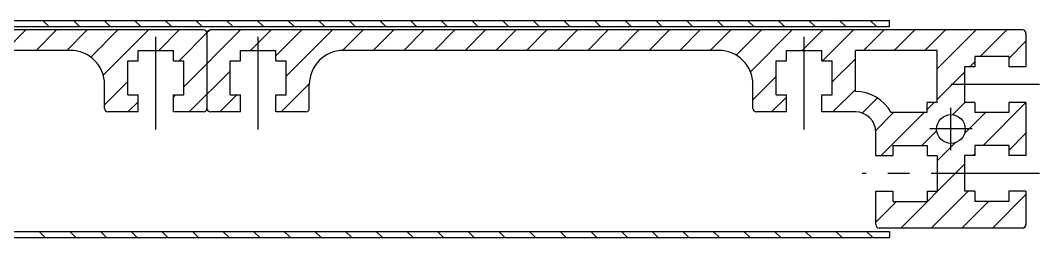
# Model space of a CAD drawing. Extents: x 0 to 1292, y -8 to 451.
# Drawn here: x 1142.9 to 1292.2, y 36.8 to 68.6 of the extents above; entities that cross this region are included whole.
import ezdxf

# ---------------------------------------------------------------- set-up
doc = ezdxf.new("R2010")
doc.units = 0
doc.header["$LTSCALE"] = 0.5
doc.linetypes.add('CENTER', pattern=[50.8, 31.75, -6.35, 6.35, -6.35])
for name, color, linetype in [('MSM_CENTER', 1, 'CENTER'), ('MSM_CONTINUOUS', 7, 'CONTINUOUS'), ('MSM_NARROW', 5, 'CONTINUOUS')]:
    doc.layers.add(name, color=color, linetype=linetype)

msp = doc.modelspace()

# ---------------------------------------------------------------- linework, layer by layer
at = {"layer": 'MSM_CENTER'}
for p, q in [((1162.7, 52.61), (1162.7, 66.2)), ((1177.7, 52.61), (1177.7, 66.2)), ((1257.7, 52.61), (1257.7, 66.2)), ((1292.2, 59.2), (1279.2, 59.2)), ((1279.2, 49.6), (1279.2, 55.8)), ((1282.3, 52.7), (1276.1, 52.7)), ((1292.2, 46.2), (1266.2, 46.2))]:
    msp.add_line(p, q, dxfattribs=at)
at = {"layer": 'MSM_CONTINUOUS'}
for p, q in [((870.2, 68.6), (1270.2, 68.6)), ((870.2, 67.7), (1270.2, 67.7)), ((1169.7, 67.2), (1120.7, 67.2)), ((1289.7, 67.2), (1170.7, 67.2)), ((1270.2, 67.7), (1270.2, 68.6)), ((1170.2, 66.7), (1170.2, 55.7)), ((1290.2, 66.7), (1290.2, 61.8)), ((1150.2, 64.2), (1140.2, 64.2)), ((1160.1, 64.2), (1165.3, 64.2)), ((1160.1, 62.7), (1160.1, 64.2)), ((1165.3, 62.7), (1165.3, 64.2)), ((1175.1, 64.2), (1180.3, 64.2)), ((1175.1, 62.7), (1175.1, 64.2)), ((1180.3, 62.7), (1180.3, 64.2)), ((1245.2, 64.2), (1190.2, 64.2)), ((1255.1, 64.2), (1260.3, 64.2)), ((1255.1, 62.7), (1255.1, 64.2)), ((1260.3, 62.7), (1260.3, 64.2)), ((1277.2, 64.2), (1265.2, 64.2)), ((1265.2, 58.2), (1265.2, 64.2)), ((1277.2, 56.6), (1277.2, 64.2)), ((1282.7, 63.3), (1282.7, 61.8)), ((1287.7, 63.3), (1282.7, 63.3)), ((1287.7, 63.3), (1287.7, 61.8)), ((1158.6, 62.7), (1160.1, 62.7)), ((1158.6, 57.7), (1158.6, 62.7)), ((1165.3, 62.7), (1166.8, 62.7)), ((1166.8, 57.7), (1166.8, 62.7)), ((1173.6, 62.7), (1175.1, 62.7)), ((1173.6, 57.7), (1173.6, 62.7)), ((1180.3, 62.7), (1181.8, 62.7)), ((1181.8, 57.7), (1181.8, 62.7)), ((1253.6, 62.7), (1255.1, 62.7)), ((1253.6, 57.7), (1253.6, 62.7)), ((1260.3, 62.7), (1261.8, 62.7)), ((1261.8, 57.7), (1261.8, 62.7)), ((1281.2, 61.8), (1281.2, 56.6)), ((1282.7, 61.8), (1281.2, 61.8)), ((1290.2, 61.8), (1287.7, 61.8)), ((1155.2, 55.7), (1155.2, 59.2)), ((1185.2, 55.7), (1185.2, 59.2)), ((1250.2, 55.7), (1250.2, 59.2)), ((1158.6, 57.7), (1160.1, 57.7)), ((1160.1, 55.2), (1160.1, 57.7)), ((1165.3, 55.2), (1165.3, 57.7)), ((1165.3, 57.7), (1166.8, 57.7)), ((1173.6, 57.7), (1175.1, 57.7)), ((1175.1, 55.2), (1175.1, 57.7)), ((1180.3, 55.2), (1180.3, 57.7)), ((1180.3, 57.7), (1181.8, 57.7)), ((1253.6, 57.7), (1255.1, 57.7)), ((1255.1, 55.2), (1255.1, 57.7)), ((1260.3, 55.2), (1260.3, 57.7)), ((1260.3, 57.7), (1261.8, 57.7)), ((1277.2, 56.6), (1275.7, 56.6)), ((1275.7, 55.1), (1275.7, 56.6)), ((1282.7, 56.6), (1281.2, 56.6)), ((1282.7, 56.6), (1282.7, 55.1)), ((1290.2, 56.6), (1287.7, 56.6)), ((1287.7, 56.6), (1287.7, 55.1)), ((1290.2, 56.6), (1290.2, 48.8)), ((1160.1, 55.2), (1155.7, 55.2)), ((1169.7, 55.2), (1165.3, 55.2)), ((1175.1, 55.2), (1170.7, 55.2)), ((1184.7, 55.2), (1180.3, 55.2)), ((1255.1, 55.2), (1250.7, 55.2)), ((1265.2, 55.2), (1260.3, 55.2)), ((1275.7, 55.1), (1270.45, 55.1)), ((1287.7, 55.1), (1282.7, 55.1)), ((1268.2, 48.8), (1268.2, 52.2)), ((1270.7, 50.3), (1270.7, 48.8)), ((1270.7, 50.3), (1275.7, 50.3)), ((1275.7, 50.3), (1275.7, 48.8)), ((1282.7, 50.3), (1282.7, 48.8)), ((1287.7, 50.3), (1282.7, 50.3)), ((1287.7, 50.3), (1287.7, 48.8)), ((1268.2, 48.8), (1270.7, 48.8)), ((1275.7, 48.8), (1277.2, 48.8)), ((1277.2, 48.8), (1277.2, 43.6)), ((1281.2, 48.8), (1281.2, 43.6)), ((1282.7, 48.8), (1281.2, 48.8)), ((1290.2, 48.8), (1287.7, 48.8)), ((1268.2, 38.7), (1268.2, 43.6)), ((1268.2, 43.6), (1270.7, 43.6)), ((1270.7, 43.6), (1270.7, 42.1)), ((1275.7, 43.6), (1275.7, 42.1)), ((1275.7, 43.6), (1277.2, 43.6)), ((1282.7, 43.6), (1281.2, 43.6)), ((1282.7, 43.6), (1282.7, 42.1)), ((1290.2, 43.6), (1287.7, 43.6)), ((1287.7, 43.6), (1287.7, 42.1)), ((1290.2, 43.6), (1290.2, 38.7)), ((1270.7, 42.1), (1275.7, 42.1)), ((1287.7, 42.1), (1282.7, 42.1)), ((870.2, 37.7), (1270.2, 37.7)), ((1289.7, 38.2), (1268.7, 38.2)), ((1270.2, 37.7), (1270.2, 36.8)), ((870.2, 36.8), (1270.2, 36.8))]:
    msp.add_line(p, q, dxfattribs=at)
msp.add_circle((1279.2, 52.7), 2.1, dxfattribs=at)
for centre, radius, start, end in [((1169.7, 66.7), 0.5, 0, 90), ((1170.7, 66.7), 0.5, 90, 180), ((1289.7, 66.7), 0.5, 0, 90), ((1150.2, 59.2), 5, 0, 90), ((1190.2, 59.2), 5, 90, 180), ((1245.2, 59.2), 5, 0, 90), ((1265.2, 52.2), 6, 28.9033, 90), ((1155.7, 55.7), 0.5, 180, 270), ((1169.7, 55.7), 0.5, 270, 0), ((1170.7, 55.7), 0.5, 180, 270), ((1184.7, 55.7), 0.5, 270, 0), ((1250.7, 55.7), 0.5, 180, 270), ((1265.2, 52.2), 3, 0, 90), ((1268.7, 38.7), 0.5, 180, 270), ((1289.7, 38.7), 0.5, 270, 0)]:
    msp.add_arc(centre, radius, start, end, dxfattribs=at)
at = {"layer": 'MSM_NARROW'}
for p, q in [((1140.68, 64.2), (1143.68, 67.2)), ((1145.17, 64.2), (1148.17, 67.2)), ((1147.04, 67.7), (1146.14, 68.6)), ((1149.66, 64.2), (1152.66, 67.2)), ((1151.53, 67.7), (1150.63, 68.6)), ((1153.17, 63.22), (1157.15, 67.2)), ((1155.01, 60.56), (1161.64, 67.2)), ((1156.02, 67.7), (1155.12, 68.6)), ((1160.51, 67.7), (1159.61, 68.6)), ((1163.13, 64.2), (1166.13, 67.2)), ((1165, 67.7), (1164.1, 68.6)), ((1166.8, 58.88), (1175.11, 67.2)), ((1169.49, 67.7), (1168.59, 68.6)), ((1173.98, 67.7), (1173.08, 68.6)), ((1176.6, 64.2), (1179.6, 67.2)), ((1178.47, 67.7), (1177.57, 68.6)), ((1180.3, 63.4), (1184.09, 67.2)), ((1181.8, 60.41), (1188.58, 67.2)), ((1182.96, 67.7), (1182.06, 68.6)), ((1187.45, 67.7), (1186.55, 68.6)), ((1190.07, 64.2), (1193.07, 67.2)), ((1191.94, 67.7), (1191.04, 68.6)), ((1194.56, 64.2), (1197.56, 67.2)), ((1196.43, 67.7), (1195.53, 68.6)), ((1199.05, 64.2), (1202.05, 67.2)), ((1200.92, 67.7), (1200.02, 68.6)), ((1203.54, 64.2), (1206.54, 67.2)), ((1205.41, 67.7), (1204.51, 68.6)), ((1208.03, 64.2), (1211.03, 67.2)), ((1209.9, 67.7), (1209, 68.6)), ((1212.52, 64.2), (1215.52, 67.2)), ((1214.39, 67.7), (1213.49, 68.6)), ((1217.01, 64.2), (1220.01, 67.2)), ((1218.88, 67.7), (1217.98, 68.6)), ((1221.5, 64.2), (1224.5, 67.2)), ((1223.37, 67.7), (1222.47, 68.6)), ((1225.99, 64.2), (1228.99, 67.2)), ((1227.86, 67.7), (1226.96, 68.6)), ((1230.48, 64.2), (1233.48, 67.2)), ((1232.35, 67.7), (1231.45, 68.6)), ((1234.97, 64.2), (1237.97, 67.2)), ((1236.85, 67.7), (1235.95, 68.6)), ((1239.46, 64.2), (1242.46, 67.2)), ((1241.34, 67.7), (1240.44, 68.6)), ((1243.95, 64.2), (1246.95, 67.2)), ((1245.83, 67.7), (1244.93, 68.6)), ((1247.75, 63.5), (1251.44, 67.2)), ((1250.32, 67.7), (1249.42, 68.6)), ((1249.82, 61.09), (1255.93, 67.2)), ((1254.81, 67.7), (1253.91, 68.6)), ((1257.42, 64.2), (1260.42, 67.2)), ((1259.3, 67.7), (1258.4, 68.6)), ((1260.41, 62.7), (1264.91, 67.2)), ((1263.79, 67.7), (1262.89, 68.6)), ((1266.4, 64.2), (1269.4, 67.2)), ((1268.28, 67.7), (1267.38, 68.6)), ((1270.89, 64.2), (1273.89, 67.2)), ((1275.39, 64.2), (1278.39, 67.2)), ((1277.2, 61.52), (1282.88, 67.2)), ((1283.47, 63.3), (1287.37, 67.2)), ((1166.12, 62.7), (1170.19, 66.77)), ((1170.2, 66.78), (1170.62, 67.19)), ((1287.7, 63.04), (1290.2, 65.54)), ((1261.8, 59.59), (1265.2, 62.99)), ((1281.97, 61.8), (1282.7, 62.53)), ((1167.6, 55.2), (1173.6, 61.19)), ((1250.2, 56.97), (1253.6, 60.37)), ((1277.2, 57.03), (1281.2, 61.03)), ((1155.2, 56.26), (1158.6, 59.66)), ((1181.07, 55.2), (1185.2, 59.32)), ((1261.89, 55.2), (1265.2, 58.5)), ((1165.3, 57.38), (1165.61, 57.7)), ((1172.09, 55.2), (1174.59, 57.7)), ((1252.91, 55.2), (1255.1, 57.38)), ((1266.21, 55.02), (1268.44, 57.25)), ((1158.62, 55.2), (1160.1, 56.67)), ((1275.7, 55.53), (1276.77, 56.6)), ((1279.44, 54.78), (1281.26, 56.6)), ((1283.94, 50.3), (1290.2, 56.56)), ((1268.18, 52.5), (1270.78, 55.1)), ((1268.97, 48.8), (1275.27, 55.1)), ((1281.19, 52.04), (1284.25, 55.1)), ((1274.96, 50.3), (1277.11, 52.45)), ((1287.7, 49.57), (1290.2, 52.07)), ((1277.2, 48.05), (1279.85, 50.7)), ((1282.44, 48.8), (1282.7, 49.06)), ((1271.84, 38.2), (1281.2, 47.56)), ((1268.2, 43.54), (1268.26, 43.6)), ((1276.33, 38.2), (1281.73, 43.6)), ((1268.2, 39.05), (1271.25, 42.1)), ((1280.82, 38.2), (1284.72, 42.1)), ((1285.31, 38.2), (1290.2, 43.09)), ((1146.51, 36.8), (1145.61, 37.7)), ((1151, 36.8), (1150.1, 37.7)), ((1155.49, 36.8), (1154.59, 37.7)), ((1159.98, 36.8), (1159.08, 37.7)), ((1164.47, 36.8), (1163.57, 37.7)), ((1168.96, 36.8), (1168.06, 37.7)), ((1173.45, 36.8), (1172.55, 37.7)), ((1177.94, 36.8), (1177.04, 37.7)), ((1182.43, 36.8), (1181.53, 37.7)), ((1186.92, 36.8), (1186.02, 37.7)), ((1191.41, 36.8), (1190.51, 37.7)), ((1195.9, 36.8), (1195, 37.7)), ((1200.39, 36.8), (1199.49, 37.7)), ((1204.88, 36.8), (1203.98, 37.7)), ((1209.37, 36.8), (1208.47, 37.7)), ((1213.86, 36.8), (1212.96, 37.7)), ((1218.35, 36.8), (1217.45, 37.7)), ((1222.84, 36.8), (1221.94, 37.7)), ((1227.33, 36.8), (1226.43, 37.7)), ((1231.82, 36.8), (1230.92, 37.7)), ((1236.31, 36.8), (1235.41, 37.7)), ((1240.8, 36.8), (1239.9, 37.7)), ((1245.29, 36.8), (1244.39, 37.7)), ((1249.78, 36.8), (1248.88, 37.7)), ((1254.27, 36.8), (1253.37, 37.7)), ((1258.76, 36.8), (1257.86, 37.7)), ((1263.25, 36.8), (1262.35, 37.7)), ((1267.75, 36.8), (1266.85, 37.7)), ((1289.81, 38.21), (1290.18, 38.58))]:
    msp.add_line(p, q, dxfattribs=at)

doc.saveas('drawing.dxf')
